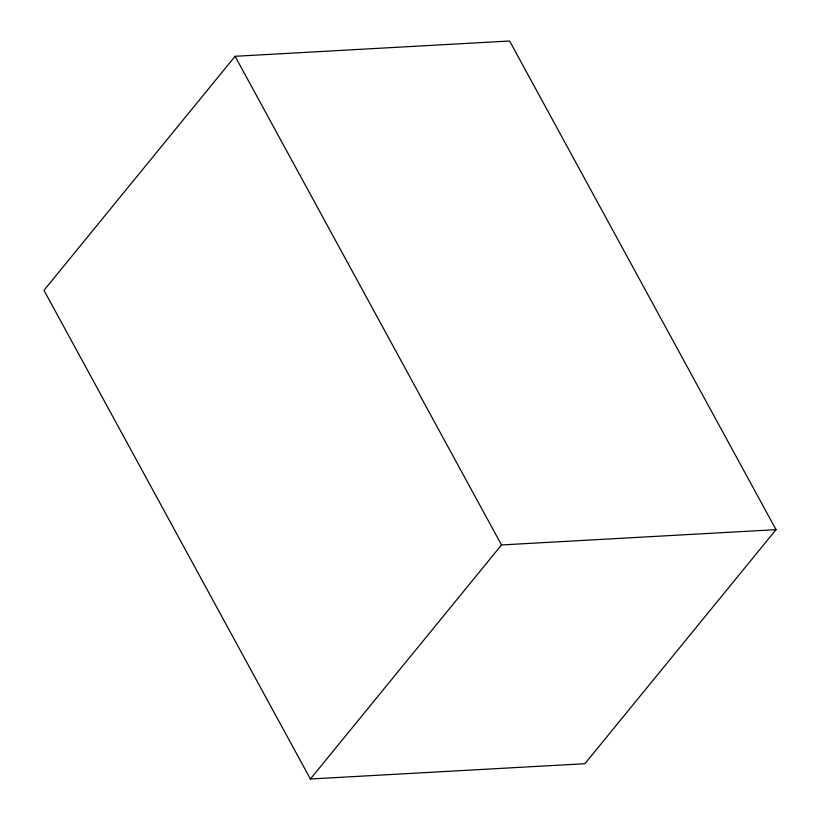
<?xml version="1.0" encoding="UTF-8"?>
<svg xmlns="http://www.w3.org/2000/svg" width="820" height="820" viewBox="0 0 820 820"><rect width="100%" height="100%" fill="white"/><g stroke="black" fill="none" stroke-linecap="round" stroke-linejoin="round"><path stroke-width="1.23" d="M235.094 56.293L43.972 290.341L310.39 779L584.906 763.707L776.027 529.659L509.609 41L235.094 56.293L501.512 544.951L776.027 529.659M310.39 779L501.512 544.951"/></g></svg>
